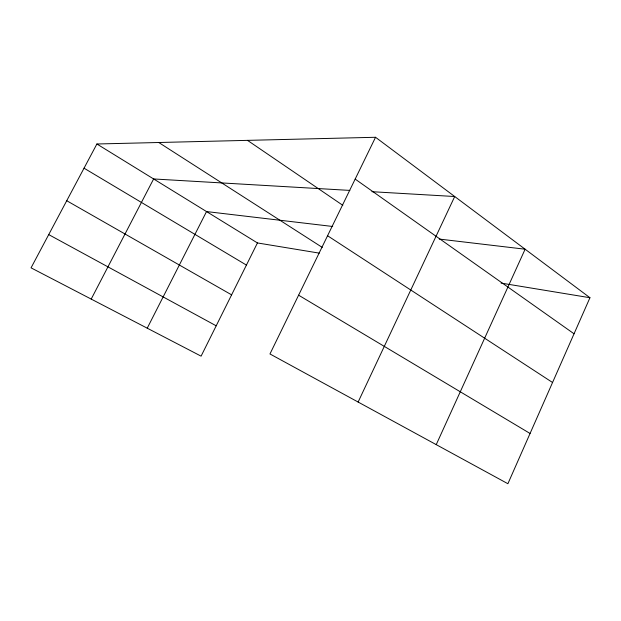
<?xml version="1.0" encoding="UTF-8"?>
<svg xmlns="http://www.w3.org/2000/svg" width="621" height="621" viewBox="0 0 621 621"><rect width="100%" height="100%" fill="white"/><g stroke="black" fill="none" stroke-linecap="round" stroke-linejoin="round"><path stroke-width="0.93" d="M589.95 297.731L507.893 483.72L269.964 353.962L375.542 137.28L589.95 297.731L501.077 283.091M436.229 444.644L525.125 249.215L439.249 239.069M358.131 402.043L454.712 196.523L371.886 191.695M319.264 253.127L257.443 242.943L201.088 356.151L31.05 267.845L96.892 143.994L375.542 137.28M147.239 328.183L206.529 211.567L332.693 226.479M91.202 299.089L153.62 178.957L349.848 190.406M48.725 234.606L216.193 325.808M66.734 200.723L231.61 294.851M298.608 295.185L530.062 433.474M84.037 168.182L246.421 265.082M96.892 143.994L257.443 242.943M158.759 142.504L322.276 247.414M327.57 235.739L552.55 382.497M247.5 140.362L342.823 205.326M355.165 179.096L574.045 333.788"/></g></svg>
